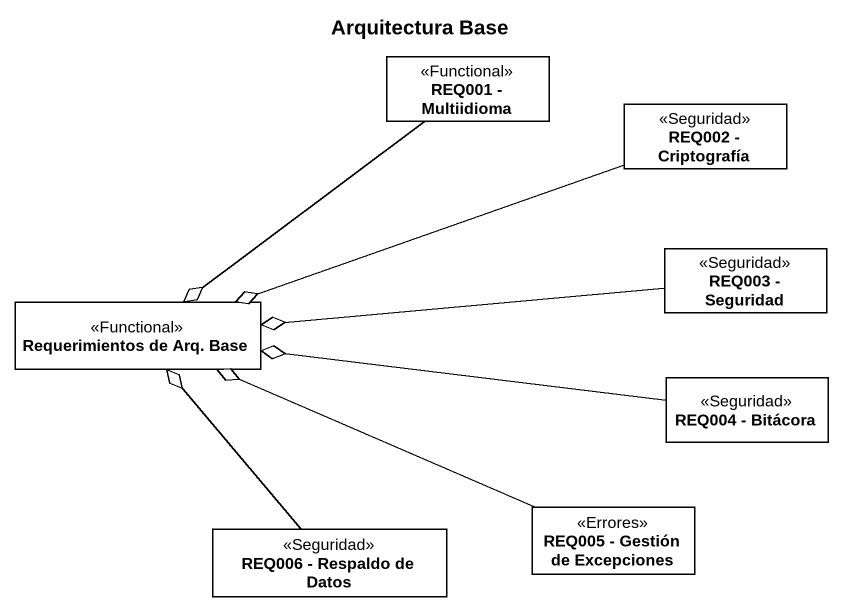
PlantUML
@startuml
title Arquitectura Base
hide circle
hide empty members
class "REQ001 - Multiidioma" as REQ001_Multiidioma <<Functional>>
class "REQ002 - Criptografía" as REQ002_Criptografía <<Seguridad>>
class "Requerimientos de Arq. Base" as Requerimientos_de_Arq_Base <<Functional>>
class "REQ003 - Seguridad" as REQ003_Seguridad <<Seguridad>>
class "REQ004 - Bitácora" as REQ004_Bitácora <<Seguridad>>
class "REQ005 - Gestión de Excepciones" as REQ005_Gestión_de <<Errores>>
class "REQ006 - Respaldo de Datos" as REQ006_Respaldo_de_Datos <<Seguridad>>
REQ001_Multiidioma --o Requerimientos_de_Arq_Base
REQ002_Criptografía -left-o Requerimientos_de_Arq_Base
REQ003_Seguridad -left-o Requerimientos_de_Arq_Base
REQ004_Bitácora -left-o Requerimientos_de_Arq_Base
REQ005_Gestión_de -left-o Requerimientos_de_Arq_Base
REQ006_Respaldo_de_Datos -up-o Requerimientos_de_Arq_Base
@enduml
